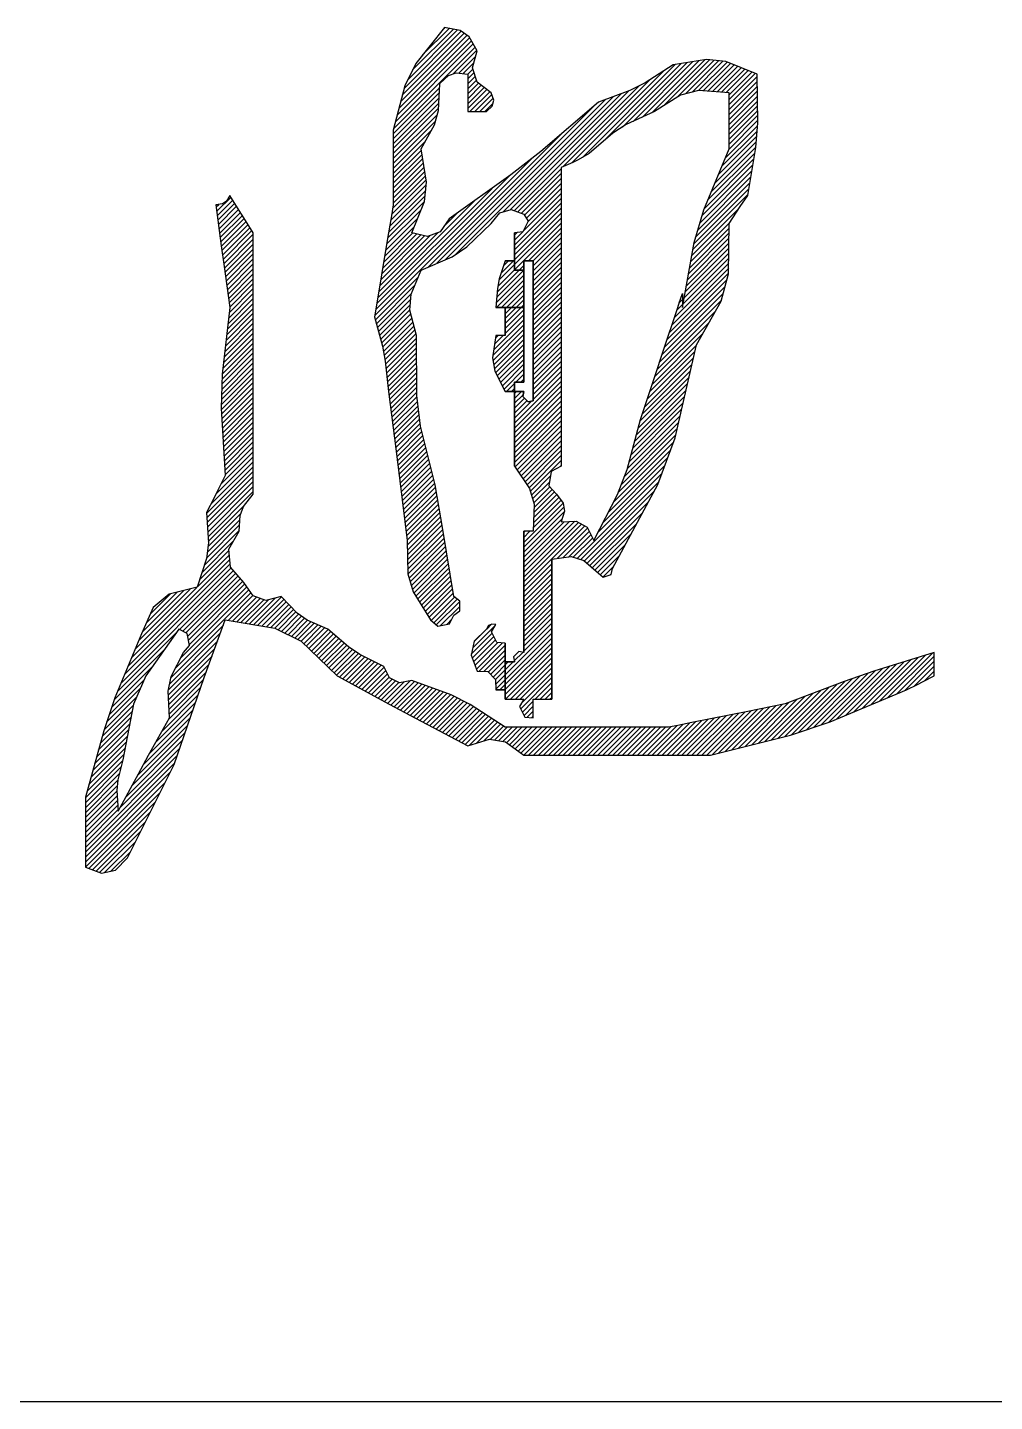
# Model space of a CAD drawing. Header units: millimetres. Extents: x 866561 to 877878, y 40199 to 44891.
# Drawn here: x 867233.859 to 867237.316, y 40232.659 to 40237.569 of the extents above; entities that cross this region are included whole.
import ezdxf

# ---------------------------------------------------------------- set-up
doc = ezdxf.new("R2010")
doc.units = ezdxf.units.MM
doc.header["$LTSCALE"] = 1000
doc.header["$MEASUREMENT"] = 0

# ---------------------------------------------------------------- blocks, each defined once
blk = doc.blocks.new('ZYC')
h = blk.add_hatch()
h.set_pattern_fill('ANSI31', color=256, scale=0.01, style=0)
h.paths.add_polyline_path([(0.43011, 0.364093), (0.43011, 0.382765), (0.43011, 0.420108), (0.42674, 0.42542), (0.425073, 0.428087), (0.421775, 0.433444), (0.420561, 0.431369), (0.419156, 0.430432), (0.416773, 0.43011), (0.418678, 0.415427), (0.419679, 0.408091), (0.421775, 0.393434), (0.419006, 0.369579), (0.418668, 0.357391), (0.420108, 0.333419), (0.41744, 0.328084), (0.416107, 0.325417), (0.413439, 0.320082), (0.414054, 0.309347), (0.413343, 0.303662), (0.410105, 0.293408), (0.399991, 0.290918), (0.394373, 0.286237), (0.3901, 0.276738), (0.380676, 0.253935), (0.376645, 0.242177), (0.370095, 0.218389), (0.370095, 0.208387), (0.370095, 0.203385), (0.370095, 0.193383), (0.375842, 0.191199), (0.380817, 0.192305), (0.385099, 0.196717), (0.391767, 0.210054), (0.395101, 0.216722), (0.40177, 0.230059), (0.408931, 0.250792), (0.412599, 0.261129), (0.420108, 0.281739), (0.437767, 0.278859), (0.447218, 0.274133), (0.460118, 0.261734), (0.478724, 0.251609), (0.48806, 0.246608), (0.506796, 0.236727), (0.514554, 0.239101), (0.520234, 0.238155), (0.526802, 0.233393), (0.553475, 0.233393), (0.566812, 0.233393), (0.593485, 0.233393), (0.62211, 0.240615), (0.63627, 0.245335), (0.663503, 0.256732), (0.667504, 0.258733), (0.669505, 0.259733), (0.673506, 0.261734), (0.673506, 0.265068), (0.673506, 0.266735), (0.673506, 0.270069), (0.65194, 0.26343), (0.641248, 0.259755), (0.620159, 0.251731), (0.606822, 0.249064), (0.600154, 0.24773), (0.586817, 0.245063), (0.583483, 0.244396), (0.581816, 0.244062), (0.578481, 0.243396), (0.555142, 0.243396), (0.543472, 0.243396), (0.520133, 0.243396), (0.507672, 0.251585), (0.500819, 0.255011), (0.486791, 0.260067), (0.482384, 0.259302), (0.478821, 0.261083), (0.476789, 0.265068), (0.468212, 0.269419), (0.464099, 0.272162), (0.456784, 0.278405), (0.44933, 0.281676), (0.445738, 0.284191), (0.440113, 0.290074), (0.434588, 0.288683), (0.430024, 0.290394), (0.426776, 0.295076), (0.421963, 0.300651), (0.42138, 0.307062), (0.425109, 0.313414), (0.425389, 0.319104), (0.426579, 0.322279), (0.43011, 0.32675)])
h.paths.add_polyline_path([(0.403437, 0.278405), (0.406483, 0.276895), (0.407335, 0.272635), (0.405104, 0.270069), (0.400789, 0.261552), (0.399657, 0.256267), (0.400102, 0.24673), (0.39271, 0.233425), (0.389042, 0.226756), (0.381764, 0.213388), (0.381342, 0.220741), (0.38169, 0.224569), (0.383431, 0.231726), (0.387336, 0.251661), (0.391694, 0.261829)], flags=16)
h.paths.add_polyline_path([(0.588484, 0.380097), (0.597359, 0.395706), (0.599993, 0.405487), (0.600154, 0.423442), (0.602821, 0.427443), (0.604155, 0.429443), (0.606822, 0.433444), (0.609698, 0.450594), (0.610376, 0.459401), (0.610156, 0.476789), (0.598944, 0.481275), (0.592073, 0.482039), (0.580149, 0.480123), (0.570106, 0.473686), (0.564651, 0.470958), (0.553475, 0.466786), (0.532919, 0.449159), (0.522205, 0.440789), (0.500128, 0.425109), (0.49688, 0.420428), (0.492316, 0.418716), (0.486791, 0.420108), (0.491278, 0.43132), (0.492041, 0.438191), (0.490125, 0.450115), (0.494812, 0.458618), (0.496281, 0.463759), (0.496794, 0.473455), (0.499861, 0.47635), (0.502606, 0.477265), (0.506796, 0.476789), (0.506796, 0.471454), (0.506796, 0.468787), (0.506796, 0.463452), (0.509464, 0.463452), (0.510797, 0.463452), (0.513465, 0.463452), (0.515512, 0.465287), (0.516075, 0.467538), (0.515132, 0.47012), (0.510092, 0.473944), (0.508393, 0.479041), (0.510131, 0.485124), (0.507303, 0.490115), (0.504099, 0.492404), (0.498461, 0.49346), (0.488222, 0.480646), (0.484231, 0.472663), (0.480123, 0.456784), (0.480123, 0.446114), (0.480123, 0.44078), (0.480123, 0.43011), (0.479456, 0.426109), (0.479123, 0.424109), (0.478456, 0.420108), (0.476455, 0.408104), (0.475455, 0.402103), (0.473455, 0.3901), (0.476237, 0.379607), (0.477248, 0.374214), (0.478456, 0.363426), (0.481123, 0.342088), (0.482457, 0.331418), (0.485124, 0.310079), (0.485298, 0.298264), (0.487209, 0.291767), (0.49346, 0.281739), (0.496025, 0.279507), (0.500285, 0.280359), (0.501795, 0.283406), (0.503893, 0.285053), (0.503893, 0.288427), (0.501795, 0.290074), (0.499128, 0.306078), (0.497794, 0.31408), (0.495127, 0.330085), (0.489921, 0.35095), (0.488548, 0.361927), (0.488458, 0.383431), (0.486111, 0.392492), (0.486514, 0.398136), (0.490125, 0.406771), (0.501156, 0.411552), (0.506476, 0.415099), (0.515132, 0.423442), (0.518173, 0.427226), (0.52222, 0.428382), (0.526802, 0.426776), (0.528325, 0.424212), (0.526432, 0.420426), (0.523467, 0.420108), (0.523467, 0.406771), (0.526802, 0.406771), (0.526802, 0.410105), (0.528135, 0.410105), (0.528802, 0.410105), (0.530136, 0.410105), (0.530136, 0.3901), (0.530136, 0.380097), (0.530136, 0.360092), (0.528293, 0.359691), (0.5264, 0.361584), (0.526802, 0.363426), (0.523467, 0.363426), (0.523467, 0.336753), (0.528881, 0.328693), (0.530475, 0.323117), (0.530136, 0.313414), (0.528802, 0.313414), (0.526802, 0.313414), (0.526802, 0.283406), (0.526802, 0.270069), (0.524959, 0.270471), (0.523066, 0.268578), (0.523467, 0.266735), (0.520133, 0.266735), (0.520133, 0.253398), (0.522801, 0.253398), (0.524134, 0.253398), (0.526802, 0.253398), (0.525278, 0.250835), (0.527171, 0.247049), (0.530136, 0.24673), (0.530136, 0.249397), (0.530136, 0.250731), (0.530136, 0.253398), (0.532803, 0.253398), (0.534137, 0.253398), (0.536804, 0.253398), (0.536804, 0.283406), (0.536804, 0.303411), (0.543701, 0.304362), (0.54824, 0.303), (0.553475, 0.29841), (0.555117, 0.297087), (0.557957, 0.298033), (0.558476, 0.300077), (0.574642, 0.330198), (0.580858, 0.346774)])
h.paths.add_polyline_path([(0.540138, 0.37943), (0.540138, 0.400769), (0.540138, 0.443447), (0.544251, 0.445207), (0.546265, 0.446215), (0.550141, 0.448448), (0.558596, 0.455637), (0.56343, 0.458745), (0.57348, 0.463452), (0.582783, 0.469318), (0.589185, 0.470919), (0.600154, 0.47012), (0.600154, 0.462118), (0.600154, 0.458117), (0.600154, 0.450115), (0.591126, 0.428275), (0.587717, 0.416684), (0.583483, 0.393434), (0.583483, 0.395435), (0.583483, 0.396435), (0.583483, 0.398435), (0.582816, 0.396435), (0.582482, 0.395435), (0.581816, 0.393434), (0.576481, 0.37743), (0.573814, 0.369428), (0.568479, 0.353424), (0.563693, 0.335475), (0.560283, 0.326609), (0.551808, 0.310079), (0.549387, 0.31488), (0.545503, 0.317099), (0.540138, 0.316748), (0.541325, 0.320626), (0.540852, 0.323466), (0.538471, 0.32675), (0.535708, 0.32972), (0.536562, 0.33484), (0.540138, 0.336753)], flags=16)
h.paths.add_polyline_path([(0.526802, 0.393434), (0.520133, 0.393434), (0.520133, 0.383431), (0.518799, 0.383431), (0.518133, 0.383431), (0.516799, 0.383431), (0.515643, 0.375402), (0.516436, 0.370647), (0.520133, 0.363426), (0.523467, 0.363426), (0.523467, 0.366761), (0.524801, 0.366761), (0.525468, 0.366761), (0.526802, 0.366761)], flags=17)
h.paths.add_polyline_path([(0.526802, 0.406771), (0.523467, 0.406771), (0.523467, 0.410105), (0.520133, 0.410105), (0.518021, 0.403641), (0.517335, 0.400213), (0.516799, 0.393434), (0.526802, 0.393434)], flags=17)
h.paths.add_polyline_path([(0.520133, 0.273403), (0.517168, 0.273722), (0.515275, 0.277508), (0.516799, 0.280072), (0.515322, 0.280274), (0.514189, 0.279708), (0.513465, 0.278405), (0.509053, 0.274123), (0.507947, 0.269148), (0.510131, 0.263401), (0.5139, 0.263267), (0.516665, 0.260502), (0.516799, 0.256732), (0.520133, 0.256732)], flags=17)
for p, q in [((0.498461, 0.49346), (0.488222, 0.480646)), ((0.504099, 0.492404), (0.498461, 0.49346)), ((0.507303, 0.490115), (0.504099, 0.492404)), ((0.510131, 0.485124), (0.507303, 0.490115)), ((0.508393, 0.479041), (0.510131, 0.485124)), ((0.592073, 0.482039), (0.580149, 0.480123)), ((0.598944, 0.481275), (0.592073, 0.482039)), ((0.610156, 0.476789), (0.598944, 0.481275)), ((0.488222, 0.480646), (0.484231, 0.472663)), ((0.496794, 0.473455), (0.499861, 0.47635)), ((0.499861, 0.47635), (0.502606, 0.477265)), ((0.502606, 0.477265), (0.506796, 0.476789)), ((0.506796, 0.476789), (0.506796, 0.471454)), ((0.510092, 0.473944), (0.508393, 0.479041)), ((0.580149, 0.480123), (0.570106, 0.473686)), ((0.610376, 0.459401), (0.610156, 0.476789)), ((0.484231, 0.472663), (0.480123, 0.456784)), ((0.496281, 0.463759), (0.496794, 0.473455)), ((0.506796, 0.471454), (0.506796, 0.468787)), ((0.515132, 0.47012), (0.510092, 0.473944)), ((0.570106, 0.473686), (0.564651, 0.470958)), ((0.506796, 0.468787), (0.506796, 0.463452)), ((0.516075, 0.467538), (0.515132, 0.47012)), ((0.515512, 0.465287), (0.516075, 0.467538)), ((0.553475, 0.466786), (0.532919, 0.449159)), ((0.564651, 0.470958), (0.553475, 0.466786)), ((0.582783, 0.469318), (0.57348, 0.463452)), ((0.589185, 0.470919), (0.582783, 0.469318)), ((0.600154, 0.47012), (0.589185, 0.470919)), ((0.600154, 0.462118), (0.600154, 0.47012)), ((0.494812, 0.458618), (0.496281, 0.463759)), ((0.506796, 0.463452), (0.509464, 0.463452)), ((0.509464, 0.463452), (0.510797, 0.463452)), ((0.510797, 0.463452), (0.513465, 0.463452)), ((0.513465, 0.463452), (0.515512, 0.465287)), ((0.57348, 0.463452), (0.56343, 0.458745)), ((0.600154, 0.458117), (0.600154, 0.462118)), ((0.480123, 0.456784), (0.480123, 0.446114)), ((0.490125, 0.450115), (0.494812, 0.458618)), ((0.56343, 0.458745), (0.558596, 0.455637)), ((0.600154, 0.450115), (0.600154, 0.458117)), ((0.609698, 0.450594), (0.610376, 0.459401)), ((0.558596, 0.455637), (0.550141, 0.448448)), ((0.492041, 0.438191), (0.490125, 0.450115)), ((0.532919, 0.449159), (0.522205, 0.440789)), ((0.550141, 0.448448), (0.546265, 0.446215)), ((0.591126, 0.428275), (0.600154, 0.450115)), ((0.606822, 0.433444), (0.609698, 0.450594)), ((0.480123, 0.446114), (0.480123, 0.44078)), ((0.544251, 0.445207), (0.540138, 0.443447)), ((0.540138, 0.443447), (0.540138, 0.400769)), ((0.546265, 0.446215), (0.544251, 0.445207)), ((0.480123, 0.44078), (0.480123, 0.43011)), ((0.491278, 0.43132), (0.492041, 0.438191)), ((0.522205, 0.440789), (0.500128, 0.425109)), ((0.421775, 0.433444), (0.420561, 0.431369)), ((0.425073, 0.428087), (0.421775, 0.433444)), ((0.604155, 0.429443), (0.606822, 0.433444)), ((0.419156, 0.430432), (0.416773, 0.43011)), ((0.416773, 0.43011), (0.418678, 0.415427)), ((0.420561, 0.431369), (0.419156, 0.430432)), ((0.42674, 0.42542), (0.425073, 0.428087)), ((0.480123, 0.43011), (0.479456, 0.426109)), ((0.486791, 0.420108), (0.491278, 0.43132)), ((0.515132, 0.423442), (0.518173, 0.427226)), ((0.518173, 0.427226), (0.52222, 0.428382)), ((0.52222, 0.428382), (0.526802, 0.426776)), ((0.587717, 0.416684), (0.591126, 0.428275)), ((0.600154, 0.423442), (0.602821, 0.427443)), ((0.602821, 0.427443), (0.604155, 0.429443)), ((0.43011, 0.420108), (0.42674, 0.42542)), ((0.479123, 0.424109), (0.478456, 0.420108)), ((0.479456, 0.426109), (0.479123, 0.424109)), ((0.500128, 0.425109), (0.49688, 0.420428)), ((0.506476, 0.415099), (0.515132, 0.423442)), ((0.528325, 0.424212), (0.526432, 0.420426)), ((0.526802, 0.426776), (0.528325, 0.424212)), ((0.599993, 0.405487), (0.600154, 0.423442)), ((0.43011, 0.382765), (0.43011, 0.420108)), ((0.478456, 0.420108), (0.476455, 0.408104)), ((0.492316, 0.418716), (0.486791, 0.420108)), ((0.49688, 0.420428), (0.492316, 0.418716)), ((0.526432, 0.420426), (0.523467, 0.420108)), ((0.523467, 0.420108), (0.523467, 0.406771)), ((0.523467, 0.406771), (0.523467, 0.420108)), ((0.523467, 0.420108), (0.523467, 0.406771)), ((0.418678, 0.415427), (0.419679, 0.408091)), ((0.501156, 0.411552), (0.506476, 0.415099)), ((0.583483, 0.393434), (0.587717, 0.416684)), ((0.419679, 0.408091), (0.421775, 0.393434)), ((0.476455, 0.408104), (0.475455, 0.402103)), ((0.490125, 0.406771), (0.501156, 0.411552)), ((0.520133, 0.410105), (0.518021, 0.403641)), ((0.523467, 0.410105), (0.520133, 0.410105)), ((0.520133, 0.410105), (0.523467, 0.410105)), ((0.523467, 0.410105), (0.520133, 0.410105)), ((0.523467, 0.406771), (0.523467, 0.410105)), ((0.523467, 0.410105), (0.523467, 0.406771)), ((0.523467, 0.406771), (0.523467, 0.410105)), ((0.526802, 0.406771), (0.526802, 0.410105)), ((0.526802, 0.410105), (0.526802, 0.406771)), ((0.526802, 0.406771), (0.526802, 0.410105)), ((0.526802, 0.410105), (0.528135, 0.410105)), ((0.526802, 0.410105), (0.526802, 0.366761)), ((0.526802, 0.366761), (0.526802, 0.410105)), ((0.526802, 0.410105), (0.526802, 0.366761)), ((0.528135, 0.410105), (0.526802, 0.410105)), ((0.528135, 0.410105), (0.528802, 0.410105)), ((0.528802, 0.410105), (0.528135, 0.410105)), ((0.528802, 0.410105), (0.530136, 0.410105)), ((0.530136, 0.410105), (0.528802, 0.410105)), ((0.530136, 0.410105), (0.530136, 0.3901)), ((0.530136, 0.3901), (0.530136, 0.410105)), ((0.486514, 0.398136), (0.490125, 0.406771)), ((0.518021, 0.403641), (0.517335, 0.400213)), ((0.523467, 0.406771), (0.526802, 0.406771)), ((0.526802, 0.406771), (0.523467, 0.406771)), ((0.523467, 0.406771), (0.526802, 0.406771)), ((0.526802, 0.406771), (0.523467, 0.406771)), ((0.523467, 0.406771), (0.526802, 0.406771)), ((0.526802, 0.406771), (0.523467, 0.406771)), ((0.526802, 0.393434), (0.526802, 0.406771)), ((0.526802, 0.406771), (0.526802, 0.393434)), ((0.526802, 0.393434), (0.526802, 0.406771)), ((0.597359, 0.395706), (0.599993, 0.405487)), ((0.475455, 0.402103), (0.473455, 0.3901)), ((0.486111, 0.392492), (0.486514, 0.398136)), ((0.517335, 0.400213), (0.516799, 0.393434)), ((0.540138, 0.400769), (0.540138, 0.37943)), ((0.582816, 0.396435), (0.583483, 0.398435)), ((0.583483, 0.398435), (0.583483, 0.396435)), ((0.421775, 0.393434), (0.419006, 0.369579)), ((0.516799, 0.393434), (0.526802, 0.393434)), ((0.526802, 0.393434), (0.516799, 0.393434)), ((0.516799, 0.393434), (0.526802, 0.393434)), ((0.526802, 0.393434), (0.520133, 0.393434)), ((0.520133, 0.393434), (0.526802, 0.393434)), ((0.526802, 0.393434), (0.520133, 0.393434)), ((0.520133, 0.393434), (0.520133, 0.383431)), ((0.520133, 0.383431), (0.520133, 0.393434)), ((0.520133, 0.393434), (0.520133, 0.383431)), ((0.526802, 0.366761), (0.526802, 0.393434)), ((0.526802, 0.393434), (0.526802, 0.366761)), ((0.526802, 0.366761), (0.526802, 0.393434)), ((0.576481, 0.37743), (0.581816, 0.393434)), ((0.581816, 0.393434), (0.582482, 0.395435)), ((0.582482, 0.395435), (0.582816, 0.396435)), ((0.583483, 0.396435), (0.583483, 0.395435)), ((0.583483, 0.395435), (0.583483, 0.393434)), ((0.588484, 0.380097), (0.597359, 0.395706)), ((0.473455, 0.3901), (0.476237, 0.379607)), ((0.488458, 0.383431), (0.486111, 0.392492)), ((0.530136, 0.3901), (0.530136, 0.380097)), ((0.530136, 0.380097), (0.530136, 0.3901)), ((0.488548, 0.361927), (0.488458, 0.383431)), ((0.516799, 0.383431), (0.515643, 0.375402)), ((0.518133, 0.383431), (0.516799, 0.383431)), ((0.518799, 0.383431), (0.518133, 0.383431)), ((0.520133, 0.383431), (0.518799, 0.383431)), ((0.43011, 0.364093), (0.43011, 0.382765)), ((0.476237, 0.379607), (0.477248, 0.374214)), ((0.530136, 0.380097), (0.530136, 0.360092)), ((0.530136, 0.360092), (0.530136, 0.380097)), ((0.540138, 0.37943), (0.540138, 0.336753)), ((0.580858, 0.346774), (0.588484, 0.380097)), ((0.477248, 0.374214), (0.478456, 0.363426)), ((0.515643, 0.375402), (0.516436, 0.370647)), ((0.573814, 0.369428), (0.576481, 0.37743)), ((0.419006, 0.369579), (0.418668, 0.357391)), ((0.516436, 0.370647), (0.520133, 0.363426)), ((0.568479, 0.353424), (0.573814, 0.369428)), ((0.43011, 0.32675), (0.43011, 0.364093)), ((0.478456, 0.363426), (0.481123, 0.342088)), ((0.520133, 0.363426), (0.523467, 0.363426)), ((0.523467, 0.363426), (0.520133, 0.363426)), ((0.520133, 0.363426), (0.523467, 0.363426)), ((0.523467, 0.363426), (0.523467, 0.366761)), ((0.523467, 0.366761), (0.523467, 0.363426)), ((0.523467, 0.363426), (0.523467, 0.366761)), ((0.523467, 0.366761), (0.524801, 0.366761)), ((0.524801, 0.366761), (0.523467, 0.366761)), ((0.523467, 0.366761), (0.523467, 0.363426)), ((0.523467, 0.363426), (0.523467, 0.366761)), ((0.523467, 0.366761), (0.523467, 0.363426)), ((0.526802, 0.363426), (0.523467, 0.363426)), ((0.523467, 0.363426), (0.526802, 0.363426)), ((0.526802, 0.363426), (0.523467, 0.363426)), ((0.523467, 0.363426), (0.523467, 0.336753)), ((0.523467, 0.336753), (0.523467, 0.363426)), ((0.523467, 0.363426), (0.523467, 0.336753)), ((0.523467, 0.363426), (0.526802, 0.363426)), ((0.526802, 0.363426), (0.523467, 0.363426)), ((0.523467, 0.363426), (0.526802, 0.363426)), ((0.524801, 0.366761), (0.525468, 0.366761)), ((0.525468, 0.366761), (0.524801, 0.366761)), ((0.525468, 0.366761), (0.526802, 0.366761)), ((0.526802, 0.366761), (0.525468, 0.366761)), ((0.5264, 0.361584), (0.526802, 0.363426)), ((0.526802, 0.363426), (0.5264, 0.361584)), ((0.489921, 0.35095), (0.488548, 0.361927)), ((0.528293, 0.359691), (0.5264, 0.361584)), ((0.5264, 0.361584), (0.528293, 0.359691)), ((0.530136, 0.360092), (0.528293, 0.359691)), ((0.528293, 0.359691), (0.530136, 0.360092)), ((0.418668, 0.357391), (0.420108, 0.333419)), ((0.495127, 0.330085), (0.489921, 0.35095)), ((0.563693, 0.335475), (0.568479, 0.353424)), ((0.574642, 0.330198), (0.580858, 0.346774)), ((0.481123, 0.342088), (0.482457, 0.331418)), ((0.523467, 0.336753), (0.528881, 0.328693)), ((0.536562, 0.33484), (0.535708, 0.32972)), ((0.540138, 0.336753), (0.536562, 0.33484)), ((0.560283, 0.326609), (0.563693, 0.335475)), ((0.420108, 0.333419), (0.41744, 0.328084)), ((0.482457, 0.331418), (0.485124, 0.310079)), ((0.497794, 0.31408), (0.495127, 0.330085)), ((0.535708, 0.32972), (0.538471, 0.32675)), ((0.558476, 0.300077), (0.574642, 0.330198)), ((0.416107, 0.325417), (0.413439, 0.320082)), ((0.41744, 0.328084), (0.416107, 0.325417)), ((0.426579, 0.322279), (0.43011, 0.32675)), ((0.528881, 0.328693), (0.530475, 0.323117)), ((0.538471, 0.32675), (0.540852, 0.323466)), ((0.551808, 0.310079), (0.560283, 0.326609)), ((0.413439, 0.320082), (0.414054, 0.309347)), ((0.425389, 0.319104), (0.426579, 0.322279)), ((0.530475, 0.323117), (0.530136, 0.313414)), ((0.541325, 0.320626), (0.540138, 0.316748)), ((0.540852, 0.323466), (0.541325, 0.320626)), ((0.425109, 0.313414), (0.425389, 0.319104)), ((0.540138, 0.316748), (0.545503, 0.317099)), ((0.545503, 0.317099), (0.549387, 0.31488)), ((0.549387, 0.31488), (0.551808, 0.310079)), ((0.414054, 0.309347), (0.413343, 0.303662)), ((0.42138, 0.307062), (0.425109, 0.313414)), ((0.485124, 0.310079), (0.485298, 0.298264)), ((0.499128, 0.306078), (0.497794, 0.31408)), ((0.528135, 0.313414), (0.526802, 0.313414)), ((0.526802, 0.313414), (0.526802, 0.283406)), ((0.526802, 0.283406), (0.526802, 0.313414)), ((0.526802, 0.313414), (0.526802, 0.283406)), ((0.528802, 0.313414), (0.528135, 0.313414)), ((0.530136, 0.313414), (0.528802, 0.313414)), ((0.421963, 0.300651), (0.42138, 0.307062)), ((0.501795, 0.290074), (0.499128, 0.306078)), ((0.413343, 0.303662), (0.410105, 0.293408)), ((0.426776, 0.295076), (0.421963, 0.300651)), ((0.536804, 0.303411), (0.543701, 0.304362)), ((0.536804, 0.283406), (0.536804, 0.303411)), ((0.536804, 0.303411), (0.536804, 0.283406)), ((0.536804, 0.283406), (0.536804, 0.303411)), ((0.543701, 0.304362), (0.54824, 0.303)), ((0.54824, 0.303), (0.553475, 0.29841)), ((0.557957, 0.298033), (0.558476, 0.300077)), ((0.430024, 0.290394), (0.426776, 0.295076)), ((0.485298, 0.298264), (0.487209, 0.291767)), ((0.553475, 0.29841), (0.555117, 0.297087)), ((0.555117, 0.297087), (0.557957, 0.298033)), ((0.399991, 0.290918), (0.394373, 0.286237)), ((0.410105, 0.293408), (0.399991, 0.290918)), ((0.434588, 0.288683), (0.430024, 0.290394)), ((0.440113, 0.290074), (0.434588, 0.288683)), ((0.445738, 0.284191), (0.440113, 0.290074)), ((0.487209, 0.291767), (0.49346, 0.281739)), ((0.503893, 0.288427), (0.501795, 0.290074)), ((0.394373, 0.286237), (0.3901, 0.276738)), ((0.501795, 0.283406), (0.503893, 0.285053)), ((0.503893, 0.285053), (0.503893, 0.288427)), ((0.412599, 0.261129), (0.420108, 0.281739)), ((0.420108, 0.281739), (0.437767, 0.278859)), ((0.44933, 0.281676), (0.445738, 0.284191)), ((0.456784, 0.278405), (0.44933, 0.281676)), ((0.49346, 0.281739), (0.496025, 0.279507)), ((0.496025, 0.279507), (0.500285, 0.280359)), ((0.500285, 0.280359), (0.501795, 0.283406)), ((0.515322, 0.280274), (0.514189, 0.279708)), ((0.515275, 0.277508), (0.516799, 0.280072)), ((0.516799, 0.280072), (0.515322, 0.280274)), ((0.526802, 0.283406), (0.526802, 0.270069)), ((0.526802, 0.270069), (0.526802, 0.283406)), ((0.526802, 0.283406), (0.526802, 0.270069)), ((0.536804, 0.253398), (0.536804, 0.283406)), ((0.536804, 0.283406), (0.536804, 0.253398)), ((0.536804, 0.253398), (0.536804, 0.283406)), ((0.3901, 0.276738), (0.380676, 0.253935)), ((0.403437, 0.278405), (0.391694, 0.261829)), ((0.406483, 0.276895), (0.403437, 0.278405)), ((0.407335, 0.272635), (0.406483, 0.276895)), ((0.437767, 0.278859), (0.447218, 0.274133)), ((0.464099, 0.272162), (0.456784, 0.278405)), ((0.513465, 0.278405), (0.509053, 0.274123)), ((0.514189, 0.279708), (0.513465, 0.278405)), ((0.517168, 0.273722), (0.515275, 0.277508)), ((0.400789, 0.261552), (0.405104, 0.270069)), ((0.405104, 0.270069), (0.407335, 0.272635)), ((0.447218, 0.274133), (0.460118, 0.261734)), ((0.468212, 0.269419), (0.464099, 0.272162)), ((0.509053, 0.274123), (0.507947, 0.269148)), ((0.520133, 0.273403), (0.517168, 0.273722)), ((0.520133, 0.256732), (0.520133, 0.273403)), ((0.520133, 0.273403), (0.520133, 0.256732)), ((0.520133, 0.256732), (0.520133, 0.273403)), ((0.524959, 0.270471), (0.523066, 0.268578)), ((0.526802, 0.270069), (0.524959, 0.270471)), ((0.673506, 0.270069), (0.65194, 0.26343)), ((0.673506, 0.266735), (0.673506, 0.270069)), ((0.476789, 0.265068), (0.468212, 0.269419)), ((0.507947, 0.269148), (0.510131, 0.263401)), ((0.523467, 0.266735), (0.520133, 0.266735)), ((0.520133, 0.266735), (0.523467, 0.266735)), ((0.523467, 0.266735), (0.520133, 0.266735)), ((0.520133, 0.266735), (0.520133, 0.253398)), ((0.520133, 0.253398), (0.520133, 0.266735)), ((0.520133, 0.266735), (0.520133, 0.253398)), ((0.523066, 0.268578), (0.523467, 0.266735)), ((0.673506, 0.265068), (0.673506, 0.266735)), ((0.391694, 0.261829), (0.387336, 0.251661)), ((0.399657, 0.256267), (0.400789, 0.261552)), ((0.408931, 0.250792), (0.412599, 0.261129)), ((0.460118, 0.261734), (0.478724, 0.251609)), ((0.478821, 0.261083), (0.476789, 0.265068)), ((0.482384, 0.259302), (0.478821, 0.261083)), ((0.510131, 0.263401), (0.5139, 0.263267)), ((0.5139, 0.263267), (0.516665, 0.260502)), ((0.516665, 0.260502), (0.516799, 0.256732)), ((0.65194, 0.26343), (0.641248, 0.259755)), ((0.669505, 0.259733), (0.673506, 0.261734)), ((0.673506, 0.261734), (0.673506, 0.265068)), ((0.400102, 0.24673), (0.399657, 0.256267)), ((0.486791, 0.260067), (0.482384, 0.259302)), ((0.500819, 0.255011), (0.486791, 0.260067)), ((0.516799, 0.256732), (0.520133, 0.256732)), ((0.520133, 0.256732), (0.516799, 0.256732)), ((0.516799, 0.256732), (0.520133, 0.256732)), ((0.641248, 0.259755), (0.620159, 0.251731)), ((0.63627, 0.245335), (0.663503, 0.256732)), ((0.663503, 0.256732), (0.667504, 0.258733)), ((0.667504, 0.258733), (0.669505, 0.259733)), ((0.380676, 0.253935), (0.376645, 0.242177)), ((0.387336, 0.251661), (0.383431, 0.231726)), ((0.40177, 0.230059), (0.408931, 0.250792)), ((0.478724, 0.251609), (0.48806, 0.246608)), ((0.507672, 0.251585), (0.500819, 0.255011)), ((0.520133, 0.243396), (0.507672, 0.251585)), ((0.520133, 0.253398), (0.522801, 0.253398)), ((0.522801, 0.253398), (0.524134, 0.253398)), ((0.524134, 0.253398), (0.526802, 0.253398)), ((0.526802, 0.253398), (0.525278, 0.250835)), ((0.525278, 0.250835), (0.527171, 0.247049)), ((0.530136, 0.250731), (0.530136, 0.253398)), ((0.530136, 0.253398), (0.532803, 0.253398)), ((0.530136, 0.249397), (0.530136, 0.250731)), ((0.532803, 0.253398), (0.534137, 0.253398)), ((0.534137, 0.253398), (0.536804, 0.253398)), ((0.620159, 0.251731), (0.606822, 0.249064)), ((0.39271, 0.233425), (0.400102, 0.24673)), ((0.48806, 0.246608), (0.506796, 0.236727)), ((0.527171, 0.247049), (0.530136, 0.24673)), ((0.530136, 0.24673), (0.530136, 0.249397)), ((0.600154, 0.24773), (0.586817, 0.245063)), ((0.606822, 0.249064), (0.600154, 0.24773)), ((0.376645, 0.242177), (0.370095, 0.218389)), ((0.543472, 0.243396), (0.520133, 0.243396)), ((0.555142, 0.243396), (0.543472, 0.243396)), ((0.578481, 0.243396), (0.555142, 0.243396)), ((0.581816, 0.244062), (0.578481, 0.243396)), ((0.583483, 0.244396), (0.581816, 0.244062)), ((0.586817, 0.245063), (0.583483, 0.244396)), ((0.593485, 0.233393), (0.62211, 0.240615)), ((0.62211, 0.240615), (0.63627, 0.245335)), ((0.506796, 0.236727), (0.514554, 0.239101)), ((0.514554, 0.239101), (0.520234, 0.238155)), ((0.520234, 0.238155), (0.526802, 0.233393)), ((0.383431, 0.231726), (0.38169, 0.224569)), ((0.389042, 0.226756), (0.39271, 0.233425)), ((0.526802, 0.233393), (0.553475, 0.233393)), ((0.553475, 0.233393), (0.566812, 0.233393)), ((0.566812, 0.233393), (0.593485, 0.233393)), ((0.381764, 0.213388), (0.389042, 0.226756)), ((0.395101, 0.216722), (0.40177, 0.230059)), ((0.38169, 0.224569), (0.381342, 0.220741)), ((0.370095, 0.218389), (0.370095, 0.208387)), ((0.381342, 0.220741), (0.381764, 0.213388)), ((0.391767, 0.210054), (0.395101, 0.216722)), ((0.370095, 0.208387), (0.370095, 0.203385)), ((0.385099, 0.196717), (0.391767, 0.210054)), ((0.370095, 0.203385), (0.370095, 0.193383)), ((0.380817, 0.192305), (0.385099, 0.196717)), ((0.370095, 0.193383), (0.375842, 0.191199)), ((0.375842, 0.191199), (0.380817, 0.192305))]:
    blk.add_line(p, q)

msp = doc.modelspace()

# ---------------------------------------------------------------- linework, layer by layer
msp.add_line((867211.9628, 40232.6587), (867266.9628, 40232.6587))

# ---------------------------------------------------------------- block references
at = {"xscale": 10, "yscale": 10, "zscale": 10}
msp.add_blockref('ZYC', (867230.3654, 40232.6342), dxfattribs=at)

doc.saveas('drawing.dxf')
